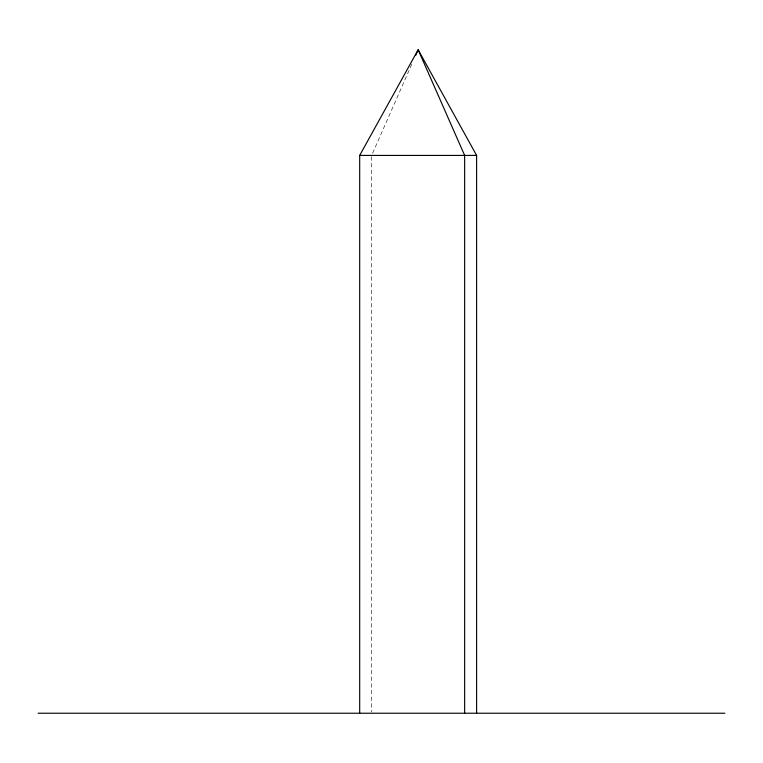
<?xml version="1.0" encoding="UTF-8"?>
<svg xmlns="http://www.w3.org/2000/svg" width="763" height="763" viewBox="0 0 763 763"><rect width="100%" height="100%" fill="white"/><g stroke="black" fill="none" stroke-linecap="round" stroke-linejoin="round"><path stroke-width="0.57" stroke-dasharray="3.81 2.86" d="M372.602 153.239L412.392 62.843M371.648 156.606L371.648 712.041"/><path stroke-width="1.14" d="M415.749 55.213L418.153 49.767L476.608 155.414L476.608 713.233M359.688 713.233L359.688 155.414L418.153 49.767L464.648 155.414L464.648 713.233M359.688 155.414L476.608 155.414M38.15 713.233L724.85 713.233"/></g></svg>
